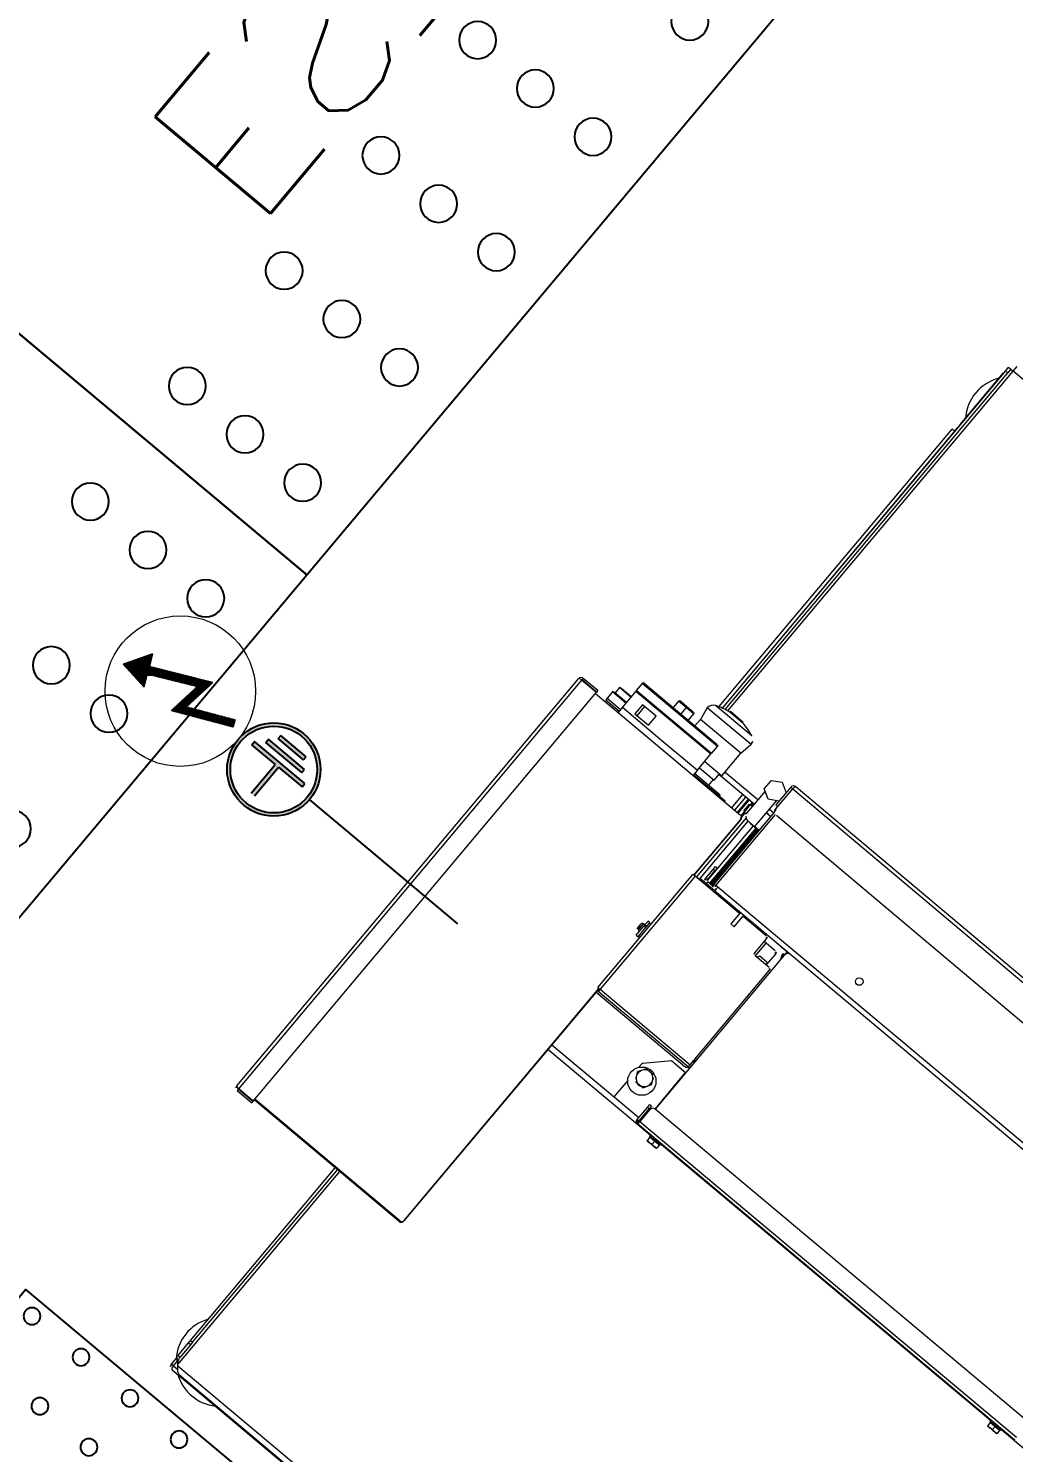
# Model space of a CAD drawing. Header units: metres. Extents: x 822482 to 822767, y 9662202 to 9662512.
# Drawn here: x 822704.316 to 822704.97, y 9662406.591 to 9662407.537 of the extents above; entities that cross this region are included whole.
import ezdxf

# ---------------------------------------------------------------- set-up
doc = ezdxf.new("R2010")
doc.units = ezdxf.units.M
doc.layers.add('#ARQ_TEXTO', color=8, linetype='Continuous')
doc.layers.add('ARQ_NE_EQUIPAMENTOS', color=7, linetype='Continuous')
doc.styles.add('ROMANS', font='romans', dxfattribs={"height": 0.2})

# ---------------------------------------------------------------- blocks, each defined once
blk = doc.blocks.new('estantes 120')
at = {"color": 0}
blk.add_lwpolyline([(52510, -8105.619047619082), (52630, -8105.619047619082), (52630, -8166), (52510, -8166)], close=True, dxfattribs=at)
for centre in [(52514.51289822231, -8109.750391285896), (52524.51289822231, -8109.750391285896), (52534.51289822231, -8109.750391285896), (52544.51289822231, -8109.750391285896), (52554.51289822231, -8109.750391285896), (52604.49112535454, -8109.750199313246), (52614.49112535454, -8109.750199313246), (52624.49112535454, -8109.750199313246), (52514.51289822231, -8114.750391285896), (52524.51289822231, -8114.750391285896), (52534.51289822231, -8114.750391285896), (52544.51289822231, -8114.750391285896), (52614.49112535454, -8114.750199313246), (52624.49112535454, -8114.750199313246), (52514.51289822231, -8119.750391285896), (52524.51289822231, -8119.750391285896), (52534.51289822231, -8119.750391285896), (52544.51289822231, -8119.750391285896), (52624.49112535454, -8119.750199313246)]:
    blk.add_circle(centre, 1.234460725390818, dxfattribs=at)
at = {"layer": '#ARQ_TEXTO', "insert": (52571.85128712108, -8136.219612750847), "char_height": 10.00007616569247, "width": 136.9907633235781, "attachment_point": 5, "style": 'ROMANS'}
blk.add_mtext('ESTANTE INOX\\P120 X 60', dxfattribs=at)
blk = doc.blocks.new('20006_ARQ_1400_3PV$0$IPL-001')
at = {"color": 0}
blk.add_lwpolyline([(0, 0), (1, 0), (1, -0.3699999999989814), (0, -0.3699999999989814)], close=True, dxfattribs=at)
for centre in [(0.9890218938453472, -0.2280288378024125), (0.9465402104542591, -0.2705105211935006), (0.9890218938453472, -0.2705105211935006), (0.9465402104542591, -0.3129922045845888), (0.9890218938453472, -0.3129922045845888), (0.9890218938453472, -0.3554738879756769)]:
    blk.add_circle(centre, 0.005620420848572394, dxfattribs=at)
blk = doc.blocks.new('20006_ARQ_1400_3PV$0$QSR-005')
h = blk.add_hatch(color=0)
h.dxf.hatch_style = 1
h.paths.add_polyline_path([(1.140533591138935, -0.05687927621885613, 1), (1.078469126339816, -0.05687927621885613, 1)])
h.paths.add_polyline_path([(1.138329356111601, -0.05687927621885613, 1), (1.08067336136715, -0.05687927621885613, 1)], flags=16)
h = blk.add_hatch(color=0)
h.dxf.hatch_style = 1
h.paths.add_polyline_path([(1.110896309291759, -0.03511166883052119), (1.108106408186996, -0.03511166883052119), (1.108106408186996, -0.06016647358627325), (1.087767871729476, -0.06016647358627325), (1.087767871729476, -0.06295637469102877), (1.131234845749282, -0.06295637469102877), (1.131234845749282, -0.06016647358627325), (1.110896309291759, -0.06016647358627325)])
h.paths.add_polyline_path([(1.125057262309628, -0.07008312646785864), (1.125057262309628, -0.06729322536310112), (1.093945455169127, -0.06729322536310112), (1.093945455169127, -0.07008312646785864)])
h.paths.add_polyline_path([(1.098476937303743, -0.07441997713993098), (1.098476937303743, -0.07720987824468661), (1.120525780175003, -0.07720987824468661), (1.120525780175003, -0.07441997713993098)])
at = {"lineweight": 18}
h = blk.add_hatch(dxfattribs=at)
h.set_pattern_fill('ANSI31', color=0, scale=0.00101400647055869, style=0)
h.set_pattern_definition([(44.99999999999999, (-12.38642442243473, 3.683542453157702), (-8.962635643738586e-05, 8.962635643738587e-05), [])])
edge = h.paths.add_edge_path()
edge.add_line((1.220631470843068, -0.06407080766635198), (1.231137459932013, -0.04623266131880377))
edge.add_line((1.210608058140421, -0.04356452827622492), (1.231137459932014, -0.0462326613188021))
edge.add_line((1.210608058140421, -0.04356452827622492), (1.214488377963982, -0.05150303433055126))
edge.add_line((1.183995229472159, -0.06640800105425271), (1.214488377963981, -0.05150303433055148))
edge.add_line((1.186982544746999, -0.04308062388372647), (1.183995229472159, -0.06640800105425293))
edge.add_line((1.148047984844224, -0.06133292830469117), (1.186982544746999, -0.04308062388372724))
edge.add_line((1.148047984844224, -0.06133292830469117), (1.150219293778111, -0.06595179421980302))
edge.add_line((1.150219293778111, -0.06595179421980324), (1.180665939198866, -0.05168962176707348))
edge.add_line((1.180665939198866, -0.05168962176707248), (1.177649410046669, -0.0752451245530602))
edge.add_line((1.17764941004667, -0.07524512455306076), (1.216751151019507, -0.05613230161202387))
edge.add_line((1.220631470843068, -0.06407080766635198), (1.216751151019507, -0.05613230161202465))
at = {"color": 0, "linetype": 'Continuous', "lineweight": 15}
for p, q in [((0.9049442496425703, 0.2921213741203574), (0.2151848994783075, 0.2921213741203574)), ((0.8990155376952201, 0.2915603647757876), (0.4313915714169815, 0.2915603647757876)), ((0.9036898010412205, 0.2875927121584831), (0.4313915714169815, 0.2875927121584831)), ((0.905944089519814, 0.2895316005041264), (0.9021395009168244, 0.2895316005041264)), ((0.9036898010412205, 0.2875927121584831), (0.904214037543381, 0.2870684756563231)), ((0.904214037543381, 0.2870684756563231), (0.904214037543381, 0.1196609151798205)), ((0.905944089519814, 0.2895316005041264), (0.905944089519814, 0.2857077016889147)), ((0.905944089519814, 0.2895316005041264), (0.9075339636593805, 0.2895316005041264)), ((0.9075339636593805, 0.2895316005041264), (0.9075339636593805, 0.2840324215798626)), ((0.9081816901606857, 0.282394152710902), (0.9061979830508738, 0.282394152710902)), ((0.9061979830508738, 0.2714347728833404), (0.9061979830508738, 0.282394152710902)), ((0.9081816901606857, 0.2714347728833404), (0.9081816901606857, 0.282394152710902)), ((0.9061979830508738, 0.2714347728833404), (0.9081816901606857, 0.2714347728833404)), ((0.9061979830508738, 0.2693306153448265), (0.9061979830508738, 0.2714347728833404)), ((0.9081816901606857, 0.2693306153448265), (0.9061979830508738, 0.2693306153448265)), ((0.9061979830508738, 0.2693306153448265), (0.9061979830508738, 0.1196609151798205)), ((0.9081816901606857, 0.2714347728833404), (0.9081816901606857, 0.2693306153448265)), ((0.9081816901606857, 0.2693306153448265), (0.9081816901606857, 0.1196609151798205)), ((0.8505390378958716, -0.08429563228289672), (0.8505390378958716, 0.117439108385365)), ((0.8506155635517122, 0.117439108385365), (0.8505390378958716, 0.117439108385365)), ((0.8505900549997655, 0.1171211454773358), (0.8505900549997655, -0.08429563228289672)), ((0.8525899731519356, 0.1191209444306651), (0.9783490414314072, 0.1191209444306651)), ((0.8527609042897476, 0.1196609151798205), (0.9783490414314072, 0.1196609151798205)), ((0.8527609042897476, 0.1191209444306651), (0.8527609042897476, 0.1196609151798205)), ((0.9783490414314072, 0.1221907317790925), (0.9783490414314072, 0.1209207873284297)), ((0.990925949529618, 0.1221907317790925), (0.9783490414314072, 0.1221907317790925)), ((0.990925949529618, 0.1209207873284297), (0.9783490414314072, 0.1209207873284297)), ((0.9783490414314072, 0.1207440750468352), (0.9783490414314072, -0.2339313011788333)), ((0.9783490414314072, 0.1207440750468352), (0.990925949529618, 0.1207440750468352)), ((0.990925949529618, 0.1221907317790925), (0.990925949529618, 0.1209207873284297)), ((0.990925949529618, 0.1207440750468352), (0.990925949529618, -0.2339313011788333)), ((0.993147577525812, 0.119968924984637), (0.993147577525812, -0.2331561511166349)), ((0.4580091493793249, -0.03025969854522348), (0.4580091493793249, -0.02761723904132651)), ((0.4599749766630054, -0.02726000011522944), (0.458074947139487, -0.02726000011522944)), ((0.4599749766630054, -0.02726000011522944), (0.4639729057858918, -0.02726000011522944)), ((0.4619408039466858, -0.02761723904132651), (0.4639729057858918, -0.02726000011522944)), ((0.4619408039466858, -0.03025969854522348), (0.4619408039466858, -0.02761723904132651)), ((0.4660712821806231, -0.02726000011522944), (0.4639729057858918, -0.02726000011522944)), ((0.4660050076250976, -0.02761723904132651), (0.4660712821806231, -0.02726000011522944)), ((0.4660050076250976, -0.03025969854522348), (0.4660050076250976, -0.02761723904132651)), ((0.4660727125667136, -0.02726000011522944), (0.4660712821806231, -0.02726000011522944)), ((0.466137079940785, -0.03025969854522348), (0.466137079940785, -0.02761723904132651)), ((0.7529831305600384, -0.03025969854522348), (0.7529831305600384, -0.02761723904132651)), ((0.7549491962414009, -0.02726000011522944), (0.7530491667178826, -0.02726000011522944)), ((0.7549491962414009, -0.02726000011522944), (0.7589471253642871, -0.02726000011522944)), ((0.7569150235250813, -0.02761723904132651), (0.7589471253642871, -0.02726000011522944)), ((0.7569150235250813, -0.03025969854522348), (0.7569150235250813, -0.02761723904132651)), ((0.7610452633613368, -0.02726000011522944), (0.7589471253642871, -0.02726000011522944)), ((0.7609792272034929, -0.02761723904132651), (0.7610452633613368, -0.02726000011522944)), ((0.7609792272034929, -0.03025969854522348), (0.7609792272034929, -0.02761723904132651)), ((0.7610469321451089, -0.02726000011522944), (0.7610452633613368, -0.02726000011522944)), ((0.7611112995191803, -0.03025969854522348), (0.7611112995191803, -0.02761723904132651)), ((0.4571685591534874, -0.0314413166547991), (0.4313915714169815, -0.0314413166547991)), ((0.4460744846357393, -0.03175957755993064), (0.7730457258650844, -0.03175957755993064)), ((0.4462814138234951, -0.03384639166709724), (0.7728387966773288, -0.03384639166709724)), ((0.4571685591534874, -0.03075967808326596), (0.4571685591534874, -0.03175957755993064)), ((0.4571685591534874, -0.03075967808326596), (0.4669776701666227, -0.03075967808326596)), ((0.4599749766630054, -0.03025969854522348), (0.4580091493793249, -0.03025969854522348)), ((0.4580735167533966, -0.03025969854522348), (0.4580735167533966, -0.03075967808326596)), ((0.4619408039466858, -0.03025969854522348), (0.4599749766630054, -0.03025969854522348)), ((0.4639729057858918, -0.03025969854522348), (0.4619408039466858, -0.03025969854522348)), ((0.4660050076250976, -0.03025969854522348), (0.4639729057858918, -0.03025969854522348)), ((0.4660712821806231, -0.03025969854522348), (0.4660050076250976, -0.03025969854522348)), ((0.466137079940785, -0.03025969854522348), (0.4660712821806231, -0.03025969854522348)), ((0.4660727125667136, -0.03075967808326596), (0.4660727125667136, -0.03025969854522348)), ((0.4669776701666227, -0.03175957755993064), (0.4669776701666227, -0.03075967808326596)), ((0.7521425403342011, -0.0314413166547991), (0.4669776701666227, -0.0314413166547991)), ((0.7521425403342011, -0.03075967808326596), (0.7521425403342011, -0.03175957755993064)), ((0.7521425403342011, -0.03075967808326596), (0.761951889745018, -0.03075967808326596)), ((0.7549491962414009, -0.03025969854522348), (0.7529831305600384, -0.03025969854522348)), ((0.7530474979341101, -0.03025969854522348), (0.7530474979341101, -0.03075967808326596)), ((0.7569150235250813, -0.03025969854522348), (0.7549491962414009, -0.03025969854522348)), ((0.7589471253642871, -0.03025969854522348), (0.7569150235250813, -0.03025969854522348)), ((0.7609792272034929, -0.03025969854522348), (0.7589471253642871, -0.03025969854522348)), ((0.7610452633613368, -0.03025969854522348), (0.7609792272034929, -0.03025969854522348)), ((0.7611112995191803, -0.03025969854522348), (0.7610452633613368, -0.03025969854522348)), ((0.7610469321451089, -0.03075967808326596), (0.7610469321451089, -0.03025969854522348)), ((0.761951889745018, -0.03175957755993064), (0.761951889745018, -0.03075967808326596)), ((0.8505390378958716, -0.0314413166547991), (0.761951889745018, -0.0314413166547991)), ((0.7728387966773288, -0.03384639166709724), (0.7728387966773288, -0.04436050422457694)), ((0.7735458842013886, -0.0354089692721038), (0.7728387966773288, -0.0354089692721038)), ((0.7730457258650844, -0.03334647172847527), (0.7730457258650844, -0.03175957755993064)), ((0.775132659171092, -0.03384639166709724), (0.7735458842013886, -0.03384639166709724)), ((0.7735458842013886, -0.03384639166709724), (0.7735458842013886, -0.04436050422457694)), ((0.775132659171092, -0.03384639166709724), (0.775132659171092, -0.04436050422457694)), ((0.8505390378958716, -0.0354089692721038), (0.775132659171092, -0.0354089692721038)), ((0.796643758790429, -0.04963010618131891), (0.796643758790429, -0.0354089692721038)), ((0.4486663442316855, -0.04674525583450628), (0.7704538662691384, -0.04674525583450628)), ((0.7705461261719738, -0.1801535819302016), (0.7705461261719738, -0.04674352745131349)), ((0.770549940534882, -0.04674334865305263), (0.770549940534882, -0.07839016410951682)), ((0.7735458842013886, -0.04436050422457694), (0.775132659171092, -0.04436050422457694)), ((0.7735458842013886, -0.04674525583450628), (0.7735458842013886, -0.04436050422457694)), ((0.775132659171092, -0.04674525583450628), (0.7735458842013886, -0.04674525583450628)), ((0.775132659171092, -0.04436050422457694), (0.775132659171092, -0.04674525583450628)), ((0.7858331391162768, -0.0523858641834658), (0.7842275307297152, -0.05516689233987782)), ((0.7954670278333288, -0.05794792049628983), (0.7938614194467671, -0.05516689233987782)), ((0.7826219223431535, -0.05794792049628983), (0.7842275307297152, -0.06072900825212235)), ((0.7826450469182832, -0.07839016410951682), (0.7962232252798284, -0.06481180694971056)), ((0.7922558110602053, -0.06351003640853436), (0.7938614194467671, -0.06072900825212235)), ((0.796643758790429, -0.06379682881967552), (0.796643758790429, -0.06096228038371154)), ((0.7826450469182832, -0.07839016410951682), (0.770549940534882, -0.07839016410951682)), ((0.7714959025360514, -0.08239581135734975), (0.7714959025360514, -0.08429563228289672)), ((0.7714959025360514, -0.08239581135734975), (0.8495890231341124, -0.08239581135734975)), ((0.7714959025360514, -0.08429563228289672), (0.7714959025360514, -0.165960486548302)), ((0.8495890231341124, -0.08429563228289672), (0.7714959025360514, -0.08429563228289672)), ((0.7750456440172545, -0.0809459362563889), (0.8505390378958716, -0.0809459362563889)), ((0.8495890231341124, -0.08429563228289672), (0.8495890231341124, -0.08239581135734975)), ((0.8495890231341124, -0.1823870404113526), (0.8495890231341124, -0.08429563228289672)), ((0.8514890526576308, -0.08429563228289672), (0.8495890231341124, -0.08429563228289672)), ((0.8514890526576308, -0.08429563228289672), (0.8514890526576308, -0.1281707290277279)), ((0.8527334885563468, -0.12777922043488), (0.8514890526576308, -0.12777922043488)), ((0.8514890526576308, -0.1281707290277279), (0.8514890526576308, -0.1385119734662315)), ((0.8543081052442815, -0.1271569726858122), (0.8527334885563468, -0.1271569726858122)), ((0.8527334885563468, -0.1271569726858122), (0.8527334885563468, -0.1352470874150049)), ((0.8543081052442815, -0.1271569726858122), (0.8543081052442815, -0.1352470874150049)), ((0.8555079607765111, -0.1305415939726955), (0.8543081052442815, -0.1305415939726955)), ((0.8555079607765111, -0.1305415939726955), (0.8555079607765111, -0.1325770929788666)), ((0.8560078807151329, -0.1331006440876914), (0.8560078807151329, -0.1321387094418449)), ((0.8567078163087402, -0.131741479304635), (0.8567078163087402, -0.1324455272582528)), ((0.8567078163087402, -0.1332752107901503), (0.8567078163087402, -0.1324455272582528)), ((0.8514890526576308, -0.1385119734662315), (0.8514890526576308, -0.1823870404113526)), ((0.8514890526576308, -0.1389034522593691), (0.8527334885563468, -0.1389034522593691)), ((0.8543081052442815, -0.1352470874150049), (0.8527334885563468, -0.1352470874150049)), ((0.8527334885563468, -0.1352470874150049), (0.8527334885563468, -0.1358620044353593)), ((0.8527334885563468, -0.136143999093155), (0.8527334885563468, -0.1358620044353593)), ((0.8527334885563468, -0.136143999093155), (0.8527334885563468, -0.1395257000084373)), ((0.8543081052442815, -0.136143999093155), (0.8527334885563468, -0.136143999093155)), ((0.8527334885563468, -0.1395257000084373), (0.8543081052442815, -0.1395257000084373)), ((0.8543081052442815, -0.1352470874150049), (0.8543081052442815, -0.136143999093155)), ((0.8543081052442815, -0.1361411085212638), (0.8555079607765111, -0.1361411085212638)), ((0.8543081052442815, -0.136143999093155), (0.8543081052442815, -0.1395257000084373)), ((0.8555079607765111, -0.1325770929788666), (0.8555079607765111, -0.1361411085212638)), ((0.8567078163087402, -0.1334074619040992), (0.8567078163087402, -0.1349411933896141)), ((0.772923904649712, -0.167388369463122), (0.7850666905694624, -0.167388369463122)), ((0.7752957231854066, -0.167388369463122), (0.7752957231854066, -0.1768375297765303)), ((0.7752957231854066, -0.1680756997793069), (0.7760893490679402, -0.1691797492431841)), ((0.7760893490679402, -0.1691797492431841), (0.7824767381549701, -0.1691797492431841)), ((0.7824767381549701, -0.1691797492431841), (0.7832706024351853, -0.1680756997793069)), ((0.7832706024351853, -0.1680756997793069), (0.7832706024351853, -0.167388369463122)), ((0.7848697740843401, -0.167388369463122), (0.7848697740843401, -0.1785873687605486)), ((0.786494692683123, -0.1688162225782315), (0.786494692683123, -0.180959157496533)), ((0.7770455621694249, -0.1785873687605486), (0.786494692683123, -0.1785873687605486)), ((0.8080155666074117, -0.1733341864441369), (0.8080155666074117, -0.1833333004096245)), ((0.8080155666074117, -0.1733341864441369), (0.811015086239144, -0.1733341864441369)), ((0.811015086239144, -0.1833333004096245), (0.811015086239144, -0.1733341864441369)), ((0.8333391219532361, -0.1833333004096245), (0.3777272996651507, -0.1833333004096245)), ((0.3777978653789477, -0.186507029147293), (0.833268556239439, -0.186507029147293)), ((0.7705461261719738, -0.1833333004096245), (0.7705461261719738, -0.1801535819302016)), ((0.7759098356135851, -0.1832369579464885), (0.7705461261719738, -0.1832369579464885)), ((0.7879224563991022, -0.1823870404113526), (0.8080155666074117, -0.1823870404113526)), ((0.811015086239144, -0.1823870404113526), (0.8495890231341124, -0.1823870404113526)), ((0.833268556239439, -0.186507029147293), (0.8350055217486431, -0.186507029147293)), ((0.8336526149047326, -0.1849434681518494), (0.8333255332853763, -0.185002948373445)), ((0.8333391219532361, -0.1833333004096245), (0.8333391219532361, -0.1849201647784586)), ((0.8336404566229633, -0.1849238301428153), (0.8334468777053855, -0.1849238301428153)), ((0.8334914580718716, -0.183336965773981), (0.8440396018984212, -0.183336965773981)), ((0.8336404566229633, -0.183336965773981), (0.8336404566229633, -0.1833476340702391)), ((0.8350055217486431, -0.186507029147293), (0.8350055217486431, -0.2481646559692381)), ((0.8350055217486431, -0.186507029147293), (0.8365129102903249, -0.186507029147293)), ((0.8360318237685612, -0.1848268320860549), (0.840714431033423, -0.1848268320860549)), ((0.8365129102903249, -0.186507029147293), (0.8365129102903249, -0.2491326399562588)), ((0.8368066162342368, -0.1848268320860549), (0.8368066162342368, -0.2016131578505709)), ((0.8375811703022303, -0.2016131578505709), (0.8375811703022303, -0.1848268320860549)), ((0.8379442499715303, -0.1848268320860549), (0.8379442499715303, -0.2016131578505709)), ((0.8387159432673431, -0.2016131578505709), (0.8387159432673431, -0.1848268320860549)), ((0.8390721094038721, -0.1848268320860549), (0.8390721094038721, -0.2328728750712998)), ((0.840714431033423, -0.1848268320860549), (0.840714431033423, -0.183336965773981)), ((0.841571470699301, -0.1833829169271379), (0.841571470699301, -0.183336965773981)), ((0.841571470699301, -0.2328728750712998), (0.841571470699301, -0.185311852169568)), ((0.8433041450502335, -0.1858267315627196), (0.8417142709106672, -0.1858267315627196)), ((0.8417142709106672, -0.1858267315627196), (0.8417142709106672, -0.1935555546052259)), ((0.8433041450502335, -0.1858267315627196), (0.8433041450502335, -0.1935555546052259)), ((0.8461143769226592, -0.1829968914809699), (0.8461143769226592, -0.2330789400674593)), ((0.8486142150134516, -0.2338838302404556), (0.8486142150134516, -0.1823870404113526)), ((0.8495890231341124, -0.1823870404113526), (0.8514890526576308, -0.1823870404113526)), ((0.8505390378958716, -0.2306263643170734), (0.8505390378958716, -0.1823870404113526)), ((0.8505900549997655, -0.1823870404113526), (0.8505900549997655, -0.2308483423584897)), ((0.8417142709106672, -0.1935555546052259), (0.8433041450502335, -0.1935555546052259)), ((0.8417142709106672, -0.1959358660583326), (0.8417142709106672, -0.1935555546052259)), ((0.8433041450502335, -0.1959358660583326), (0.8417142709106672, -0.1959358660583326)), ((0.8433041450502335, -0.1935555546052259), (0.8433041450502335, -0.1959358660583326)), ((0.8389545793467713, -0.2016131578505709), (0.8365129102903249, -0.2016131578505709)), ((0.8389545793467713, -0.2025030665968197), (0.8365129102903249, -0.2025030665968197)), ((0.8368066162342368, -0.2025030665968197), (0.8368066162342368, -0.2330789400674593)), ((0.8375811703022303, -0.2330789400674593), (0.8375811703022303, -0.2025030665968197)), ((0.8379442499715303, -0.2025030665968197), (0.8379442499715303, -0.2330789400674593)), ((0.8387159432673431, -0.2328992776145533), (0.8387159432673431, -0.2025030665968197)), ((0.8389545793467713, -0.2016131578505709), (0.8389545793467713, -0.2025030665968197)), ((0.8365129102903249, -0.2330789400674593), (0.8404726957841319, -0.2330789400674593)), ((0.8438500757414328, -0.2328728750712998), (0.8387230951977954, -0.2328728750712998)), ((0.8465694780971135, -0.2330789400674593), (0.8404726957841319, -0.2330789400674593)), ((0.8404726957841319, -0.2555350480972387), (0.8404726957841319, -0.2330789400674593)), ((0.8438500757414328, -0.2328728750712998), (0.8439060991966431, -0.2330789400674593)), ((0.8494331110502503, -0.2347001337024652), (0.8486905022716104, -0.2339575547235355)), ((0.8520190107041533, -0.2359036843987616), (0.8501680911030746, -0.2359036843987616)), ((0.8505390378958716, -0.2306263643170734), (0.8505438058495064, -0.230770714113371)), ((0.8505390378958716, -0.2306263643170734), (0.8505900549997655, -0.2306263643170734)), ((0.8511140531042442, -0.2359036843987616), (0.8511140531042442, -0.232197673237174)), ((0.8518638138133364, -0.2327117182384397), (0.8518638138133364, -0.2359036843987616)), ((0.8527744929576074, -0.236659285851057), (0.8520190107041533, -0.2359036843987616)), ((0.8520190107041533, -0.2412857802615775), (0.8520190107041533, -0.2359036843987616)), ((0.9783490414314072, -0.2328481711115289), (0.8525899731519356, -0.2328481711115289)), ((0.8545519860727081, -0.2328481711115289), (0.8545519860727081, -0.2442593145459997)), ((0.8552886349093044, -0.2328481711115289), (0.8552886349093044, -0.2442593145459997)), ((0.8575383938319444, -0.2328481711115289), (0.8575383938319444, -0.2442593145459997)), ((0.8601281078487554, -0.2328481711115289), (0.8601281078487554, -0.2442593145459997)), ((0.8663216796205256, -0.2328481711115289), (0.8663216796205256, -0.2333481208498613)), ((0.8663216796205256, -0.2333481208498613), (0.8936859191220988, -0.2333481208498613)), ((0.8713213558021097, -0.2333481208498613), (0.8713213558021097, -0.2343480501262361)), ((0.8713213558021097, -0.2343480501262361), (0.8937164340253619, -0.2343480501262361)), ((0.8815204854225823, -0.2343480501262361), (0.8815204854225823, -0.2394475851367621)), ((0.8937164340253619, -0.2373477783559401), (0.8937164340253619, -0.2328481711115289)), ((0.9587107939998697, -0.2373477783559401), (0.9587107939998697, -0.2328481711115289)), ((0.970367010251176, -0.2340980603572149), (0.9587107939998697, -0.2340980603572149)), ((0.9704597469493755, -0.2354979315444294), (0.9587107939998697, -0.2354979315444294)), ((0.9697848431123516, -0.2340980603572149), (0.9697848431123516, -0.2328481711115289)), ((0.9703805989190354, -0.2354979315444294), (0.970367010251176, -0.2340980603572149)), ((0.9704597469493755, -0.2410240196070201), (0.9704597469493755, -0.2354979315444294)), ((0.990925949529618, -0.2339313011788333), (0.9783490414314072, -0.2339313011788333)), ((0.9783490414314072, -0.2341080730598482), (0.990925949529618, -0.2341080730598482)), ((0.9783490414314072, -0.2353779579110906), (0.9783490414314072, -0.2341080730598482)), ((0.9783490414314072, -0.2353779579110906), (0.990925949529618, -0.2353779579110906)), ((0.990925949529618, -0.2353779579110906), (0.990925949529618, -0.2341080730598482)), ((0.8403127309396804, -0.2450778827859861), (0.8365129102903249, -0.2450778827859861)), ((0.8403127309396804, -0.2452839775818558), (0.8387230951977954, -0.2452839775818558)), ((0.8403127309396804, -0.2450778827859861), (0.8403127309396804, -0.2556270398026825)), ((0.8503118449051675, -0.2556356817186458), (0.8503118449051675, -0.2368212472760935)), ((0.8503118449051675, -0.242253138454684), (0.8520190107041533, -0.242253138454684)), ((0.8503118449051675, -0.2442593145459997), (0.8809204384576267, -0.2442593145459997)), ((0.8511140531042442, -0.2442593145459997), (0.8511140531042442, -0.242253138454684)), ((0.8518638138133364, -0.242253138454684), (0.8518638138133364, -0.2442593145459997)), ((0.8520190107041533, -0.242253138454684), (0.8520190107041533, -0.2412857802615775)), ((0.8520190107041533, -0.242253138454684), (0.8527744929576074, -0.2414975668020993)), ((0.8527744929576074, -0.2407604113704291), (0.8527744929576074, -0.236659285851057)), ((0.8527744929576074, -0.2414975668020993), (0.8527744929576074, -0.2407604113704291)), ((0.8788206316768049, -0.2449471216575483), (0.8788206316768049, -0.2645229386961783)), ((0.8937164340253619, -0.2449471216575483), (0.8788206316768049, -0.2449471216575483)), ((0.8809204384576267, -0.2394475851367621), (0.8809204384576267, -0.2449471216575483)), ((0.8937164340253619, -0.2394475851367621), (0.8809204384576267, -0.2394475851367621)), ((0.8937164340253619, -0.2373477783559401), (0.8937164340253619, -0.2513465498275065)), ((0.9262136140126159, -0.2373477783559401), (0.8937164340253619, -0.2373477783559401)), ((0.9587107939998697, -0.2373477783559401), (0.9262136140126159, -0.2373477783559401)), ((0.9494907636583295, -0.2393894459021262), (0.9376893632188402, -0.2393894459021262)), ((0.9376893632188402, -0.2393894459021262), (0.9376893632188402, -0.247280766764453)), ((0.9475518753126867, -0.2393894459021262), (0.9475518753126867, -0.247280766764453)), ((0.9494907636583295, -0.247280766764453), (0.9494907636583295, -0.2393894459021262)), ((0.9587107939998697, -0.2513465498275065), (0.9587107939998697, -0.2373477783559401)), ((0.9587107939998697, -0.2410240196070201), (0.9704597469493755, -0.2410240196070201)), ((0.9587107939998697, -0.2411194382791391), (0.9703894196332602, -0.2411194382791391)), ((0.9587107939998697, -0.2415141652406905), (0.9690598757621606, -0.2415141652406905)), ((0.968559717425857, -0.2460970030757419), (0.968559717425857, -0.2415141652406905)), ((0.9690598757621606, -0.2415141652406905), (0.9703894196332602, -0.2411194382791391)), ((0.9703894196332602, -0.2411194382791391), (0.9704597469493755, -0.2410240196070201)), ((0.8342176174104715, -0.2480579432069461), (0.370792787898513, -0.2472357394023132)), ((0.8403127309396804, -0.2482189510412556), (0.8365129102903249, -0.2482189510412556)), ((0.8372121306908874, -0.2510629757850693), (0.8371811389922602, -0.2684714300998126)), ((0.8373580300721158, -0.2684717578966249), (0.8373852074078353, -0.2530631323349213)), ((0.8373852074078353, -0.2530631323349213), (0.8389750815474016, -0.2530659335076815)), ((0.8389479042116824, -0.2684745590693853), (0.8389750815474016, -0.2530659335076815)), ((0.8389693600030398, -0.2563994780912511), (0.8453252805960788, -0.25274487142979)), ((0.8453252805960788, -0.25274487142979), (0.8516680893166223, -0.2564220066721763)), ((0.8788206316768049, -0.2482189510412556), (0.8503118449051675, -0.2482189510412556)), ((0.8935664818835435, -0.2518464995658387), (0.8935664818835435, -0.2578459858249575)), ((0.8935664818835435, -0.2518464995658387), (0.9588607461416884, -0.2518464995658387)), ((0.9587107939998697, -0.2513465498275065), (0.8937164340253619, -0.2513465498275065)), ((0.89706615985158, -0.2513465498275065), (0.89706615985158, -0.2518464995658387)), ((0.9376893632188402, -0.247280766764453), (0.9494907636583295, -0.247280766764453)), ((0.9553610681736521, -0.2518464995658387), (0.9553610681736521, -0.2513465498275065)), ((0.9587107939998697, -0.2460970030757419), (0.968559717425857, -0.2460970030757419)), ((0.9587107939998697, -0.2462267510140319), (0.9681058082398121, -0.2462267510140319)), ((0.9587107939998697, -0.2464627051195405), (0.9670432697722685, -0.2464627051195405)), ((0.9588607461416884, -0.2578459858249575), (0.9588607461416884, -0.2518464995658387)), ((0.9659390117104191, -0.2465841985381003), (0.9670432697722685, -0.2464627051195405)), ((0.9670432697722685, -0.2464627051195405), (0.9681058082398121, -0.2462267510140319)), ((0.9681058082398121, -0.2462267510140319), (0.968559717425857, -0.2460970030757419)), ((0.8371894829111214, -0.2637829522920376), (0.837366373990977, -0.2637832502891397)), ((0.8373792474657916, -0.2564684942201167), (0.8372025947836176, -0.2564681962230146)), ((0.8452992952487685, -0.2674082658383548), (0.8389562481305436, -0.2637311603956782)), ((0.8516552158418084, -0.2637536889766032), (0.8452992952487685, -0.2674082658383548)), ((0.8516680893166223, -0.2564220066721763), (0.8516552158418084, -0.2637536889766032)), ((0.8788206316768049, -0.2645229386961783), (0.8774391171110848, -0.2732488302428788)), ((0.8788206316768049, -0.2645229386961783), (0.913817649754851, -0.2645229386961783)), ((0.8935664818835435, -0.2578459858249575), (0.9588607461416884, -0.2578459858249575)), ((0.9578606678667626, -0.2588458853016218), (0.8945663217607877, -0.2588458853016218)), ((0.913817649754851, -0.2645229386961783), (0.913817649754851, -0.2588458853016218)), ((0.9151991643205711, -0.2732488302428788), (0.913817649754851, -0.2645229386961783)), ((0.9197141780151653, -0.2643454218224079), (0.9197141780151653, -0.2588458853016218)), ((0.9197141780151653, -0.2643454218224079), (0.9262136140126159, -0.2643454218224079)), ((0.9262136140126159, -0.2643454218224079), (0.9262136140126159, -0.2588458853016218)), ((0.9262136140126159, -0.2643454218224079), (0.932713050010067, -0.2643454218224079)), ((0.9262136140126159, -0.2643454218224079), (0.9262136140126159, -0.2653453212990726)), ((0.932713050010067, -0.2643454218224079), (0.932713050010067, -0.2588458853016218)), ((0.8363534222412367, -0.2710597435302429), (0.4666334239141811, -0.2704037923089178)), ((0.8371811389922602, -0.2684714300998126), (0.4669810077341673, -0.2678146444866012)), ((0.8389479042116824, -0.2684745590693853), (0.8373580300721158, -0.2684717578966249)), ((0.8773206334632567, -0.2732488302428788), (0.9153174095707174, -0.2732488302428788)), ((0.9262136140126159, -0.2653453212990726), (0.9207593134519411, -0.2653453212990726)), ((0.9316676761756092, -0.2653453212990726), (0.9262136140126159, -0.2653453212990726)), ((0.8806548634401611, -0.277954293885478), (0.911983179593813, -0.277954293885478)), ((0.8906945050115455, -0.2807518012816408), (0.8906945050115455, -0.281243943495896)), ((0.8906945050115455, -0.2807518012816408), (0.9019435380224287, -0.2807518012816408)), ((0.8906945050115455, -0.281243943495896), (0.9019435380224287, -0.281243943495896)), ((0.9019435380224287, -0.281243943495896), (0.9019435380224287, -0.2807518012816408)), ((0.9034220804446197, -0.2805134631993149), (0.9034220804446197, -0.5752702841136379)), ((0.9054019731915232, -0.2801042535785971), (0.9054019731915232, -0.5722705470371448)), ((0.9073818659384266, -0.2795888675903719), (0.9073818659384266, -0.5722705470371448)), ((0.9075339636593805, -0.5228072000342074), (0.9075339636593805, -0.2795447342195385)), ((0.909783722582021, -0.2788146711189006), (0.909783722582021, -0.5196947693004579)), ((0.9075339636593805, -0.5196947693004579), (0.909783722582021, -0.5196947693004579)), ((0.9075339636593805, -0.5228072000342074), (0.9073818659384266, -0.5228072000342074)), ((0.9073818659384266, -0.5253969736504385), (0.9075339636593805, -0.5253969736504385)), ((0.9075339636593805, -0.5253969736504385), (0.9075339636593805, -0.5702130453683723)), ((0.6095304247390346, -0.5752702841136379), (0.9034220804446197, -0.5752702841136379)), ((0.9054019731915232, -0.5752702841136379), (0.9034220804446197, -0.5752702841136379)), ((0.9034220804446197, -0.5752702841136379), (0.9034220804446197, -0.5792299369056102)), ((0.9054019731915232, -0.5722705470371448), (0.9073818659384266, -0.5722705470371448)), ((0.9054019731915232, -0.5752702841136379), (0.9054019731915232, -0.5722705470371448)), ((0.9073818659384266, -0.5752702841136379), (0.9054019731915232, -0.5752702841136379)), ((0.9073818659384266, -0.5702130453683723), (0.9075339636593805, -0.5702130453683723)), ((0.9073818659384266, -0.5722705470371448), (0.9073818659384266, -0.5752702841136379))]:
    blk.add_line(p, q, dxfattribs=at)
at = {"color": 0}
for p, q in [((1.108106408186996, -0.03511166883052119), (1.108106408186996, -0.05994363803477409)), ((1.110896309291759, -0.03511166883052119), (1.110896309291759, -0.05994363803477409)), ((0.9500996585926444, -0.05687927621885636), (1.078469126339816, -0.05687927621885636)), ((1.108106408187, -0.06016647358627325), (1.087767871729476, -0.06016647358627325)), ((1.087767871729476, -0.06016647358627325), (1.087767871729476, -0.06295637469102877)), ((1.087767871729476, -0.06295637469102877), (1.131234845749282, -0.06295637469102877)), ((1.110896309291759, -0.06016647358627325), (1.131234845749282, -0.06016647358627325)), ((1.131234845749282, -0.05994363803477409), (1.131234845749282, -0.06317921024252793)), ((1.131234845749282, -0.05994363803477409), (1.131234845749282, -0.06016647358627325)), ((1.131234845749282, -0.06295637469102877), (1.131234845749282, -0.06317921024252793)), ((1.093945455169127, -0.06729322536310112), (1.093945455169127, -0.07008312646785864)), ((1.093945455169127, -0.06729322536310112), (1.125057262309628, -0.06729322536310112)), ((1.093945455169127, -0.07008312646785864), (1.125057262309628, -0.07008312646785864)), ((1.098476937303743, -0.07441997713993098), (1.098476937303743, -0.07720987824468661)), ((1.098476937303743, -0.07441997713993098), (1.120525780175003, -0.07441997713993098)), ((1.120525780175003, -0.07441997713993098), (1.120525780175003, -0.07720987824468661)), ((1.125057262309628, -0.06729322536310112), (1.125057262309628, -0.07008312646785864)), ((1.098476937303743, -0.07720987824468661), (1.120525780175003, -0.07720987824468661))]:
    blk.add_line(p, q, dxfattribs=at)
at = {"color": 0, "lineweight": 18}
for p, q in [((1.210608058140421, -0.04356452827622492), (1.214488377963982, -0.05150303433055126)), ((1.210608058140421, -0.04356452827622492), (1.231137459932013, -0.0462326613188031)), ((1.220631470843068, -0.06407080766635198), (1.231137459932013, -0.0462326613188031)), ((1.17764941004667, -0.07524512455306076), (1.216751151019507, -0.05613230161202387)), ((1.183995229472159, -0.06640800105425271), (1.214488377963982, -0.05150303433055126)), ((1.220631470843068, -0.06407080766635198), (1.216751151019507, -0.05613230161202376))]:
    blk.add_line(p, q, dxfattribs=at)
blk.add_circle((1.190533591138834, -0.05687919695504173), 0.05000000000000027, dxfattribs=at)
at = {"color": 0}
for radius in [0.03103223239955939, 0.02882799737222594]:
    blk.add_circle((1.109501358739375, -0.05687927621885613), radius, dxfattribs=at)
at = {"color": 0, "linetype": 'Continuous', "lineweight": 15}
for centre, radius in [((0.7891444128987367, -0.05529618164685868), 0.00939917609131079), ((0.721023082725997, -0.1988319488934382), 0.00249978087534862)]:
    blk.add_circle(centre, radius, dxfattribs=at)
for centre, radius, start, end in [((0.8837211225366851, 0.2675335198944786), 0.0294974143291136, 90, 123.5338783653489), ((0.8837211225366851, 0.2675335198944786), 0.02949741432911373, 56.46612163465147, 90), ((0.9049442621683897, 0.2895315915975536), 0.002589772986861032, 1.272221872585407e-11, 90), ((0.8837211225366851, 0.2675335198944786), 0.02949741432911387, 326.0214345490589, 36.16818515309952), ((0.8527608364392768, 0.1174391190777824), 0.002221805242010288, 90, 179.9999999999707), ((0.8525899976439603, 0.1171211469504418), 0.001999824700279066, 90, 179.9999999999675), ((0.990925871461053, 0.1199688973236381), 0.00222180524200972, 0, 90), ((0.990925871461053, 0.1199688973236381), 0.0009519165573332754, 51.85183233044745, 90), ((0.7704539444780748, -0.04436048948210947), 0.002384790955082745, 270.000000000001, 0), ((0.7890444216637401, -0.05794794919937951), 0.005562112438885943, 150.0000000000043, 210.0000000000046), ((0.7890444216637401, -0.05794794919937951), 0.005562112438885943, 90, 150.0000000000043), ((0.7891444128987367, -0.05529618164685868), 0.003434698922729266, 59.8264038729406, 120.9804213868158), ((0.7890444216637401, -0.05794794919937951), 0.005562112438885498, 30.00000000000016, 90), ((0.7890444216637401, -0.05794794919937951), 0.005562112438885981, 329.9999999999984, 30.00000000000016), ((0.7890444216637401, -0.05794794919937951), 0.005562112438885782, 210.0000000000046, 270.000000000001), ((0.7891444128988351, -0.06129565574765894), 0.003499693225488038, 252.7460692278719, 287.2539306867536), ((0.7890444216637401, -0.05794794919937951), 0.005562112438885981, 270.000000000001, 329.9999999999984), ((0.7952083813462564, -0.06379683293182392), 0.001435374178624941, 314.9999999999849, 0), ((0.7750456487617677, -0.08844527587863538), 0.00749934262604586, 90, 126.8698976460886), ((0.7770454734620506, -0.08984515316880626), 0.006499430275906517, 148.6324956591155, 180), ((0.8555079956300663, -0.1317414806396005), 0.001199894820167383, 0, 90), ((0.8555079956300663, -0.1349412001600467), 0.001199894820167383, 270.000000000001, 0), ((0.772923834754775, -0.1659604810861075), 0.001427874835999356, 180, 270.000000000001), ((0.785066770334868, -0.1688162307581056), 0.001427874835999356, 0, 90), ((0.7770454734620499, -0.1768375276309384), 0.006499430275906402, 180, 268.0795944349862), ((0.7770454734620499, -0.1768375276309384), 0.001749846612743863, 180, 270.000000000001), ((0.7673663219126708, -0.1801535861928354), 0.00317972127344385, 269.9999999999905, 359.9999999999853), ((0.7879225200068664, -0.1809591663381991), 0.001427874835999072, 180, 270.000000000001), ((0.8333392373677612, -0.1865070292656197), 0.003173721799342529, 0, 90), ((0.8333392373677612, -0.1865070292656197), 0.001586860899671123, 0, 90), ((0.8407143987918223, -0.1858267396587003), 0.0009999123501396754, 0, 90), ((0.8407143987918223, -0.1858267396587003), 0.00258977298686141, 0, 74.02668376449091), ((0.8440396009213932, -0.1768375276309384), 0.006499430275906716, 270.000000000001, 301.3675043411336), ((0.8465694369538422, -0.2360786839361348), 0.00299973705041869, 44.99999999999979, 90), ((0.8473120125486092, -0.2368212595309012), 0.002999737050418174, 359.9999999999955, 44.99999999999979), ((0.8525899976439607, -0.2308483508980861), 0.001999824700279351, 180, 270.000000000001), ((0.9909258714610517, -0.2331561486022089), 0.002221805242010288, 270.000000000001, 0), ((0.9909258714610517, -0.2331561486022089), 0.0009519165573326845, 270.000000000001, 308.1481676696467), ((0.8342123690420838, -0.2510576621760265), 0.002999737050418632, 359.8983482548468, 89.89834825484078), ((0.8945663181028157, -0.2578459843518521), 0.0009999123501393912, 180, 270.000000000001), ((0.9578607698666427, -0.2578459843518521), 0.0009999123501393912, 270.000000000001, 0), ((0.8363580661566133, -0.268469970398685), 0.002589772986861019, 269.8983482548487, 359.8983482548487), ((0.8363580661566133, -0.268469970398685), 0.0009999123501394484, 323.1165925067293, 359.8983482548634), ((0.8828088926205707, -0.2728940361445216), 0.005499601839733708, 183.6989145628629, 246.942876486867), ((0.9098293596463455, -0.2728940361445216), 0.005499601839733708, 293.0571235131347, 356.3010854371383), ((0.8963191448658944, -0.2411526253823788), 0.03999661725946682, 246.9435895565504, 261.9159840674561), ((0.8963191074010218, -0.2411526253823788), 0.0399966172594669, 278.0840159325466, 293.0564104434513), ((0.9049442621683882, -0.5253969737660631), 0.002589772986861316, 9.54166404439055e-12, 19.74135139103116), ((0.8837211225366882, -0.5482149735962518), 0.02949741432911385, 323.8318148468848, 36.16818515311524), ((0.9049442621683882, -0.5702130452993128), 0.002589772986861316, 340.2586486089667, 0)]:
    blk.add_arc(centre, radius, start, end, dxfattribs=at)
for centre, major_axis, ratio, start_param, end_param in [((0.9049442621683897, 0.2895315915975731), (0, 0.002589772986861316), 0.3861003861003424, 4.712388980384695, 6.283185307179586), ((0.990925871461053, 0.1199688973236517), (0.002221805242010004, 0), 0.3488853756896512, 0, 1.570796326794897), ((0.8333392373677612, -0.1865070292656197), (0, 0.003173721799342529), 0.02227809644569808, 0, 1.570796326794897), ((0.8333392373677612, -0.1865070292656197), (0, 0.001586860899671123), 0.04455619289140015, 0, 1.570796326794897), ((0.9909258714610517, -0.2331561486022091), (0.002221805242010004, 0), 0.3488853756204516, 4.712388980384695, 6.283185307179586), ((0.9207593635980135, -0.2643454146277584), (0.001045249889190231, 0), 0.9566251673215064, 3.141592653589793, 4.712388980384703), ((0.9316677243714454, -0.2643454146277584), (0.001045249889189947, 0), 0.9566251673217663, 4.712388980384703, 6.283185307179586), ((0.8363580661566102, -0.268469970398685), (4.594663128669046e-06, 0.002589768911031881), 0.3178468357981492, 3.141592653593634, 4.712388980384828)]:
    blk.add_ellipse(centre, major_axis=major_axis, ratio=ratio, start_param=start_param, end_param=end_param, dxfattribs=at)
for points, knots in [([(0.8990155376952201, 0.2915603647757876), (0.8994050748651213, 0.2915007334178561), (0.9001841500696058, 0.2913814705696252), (0.9013528219929016, 0.2904640167075574), (0.902521145071841, 0.289152371636445), (0.9033002407380747, 0.2881126097459326), (0.9036898010412205, 0.2875927121584831)], [0, 0, 0, 0, 0.2500035636310921, 0.5000076822121468, 0.7499958383424407, 1, 1, 1, 1]), ([(0.904214037543381, 0.2870684756563231), (0.9047339325245215, 0.2866789457782632), (0.9057737489017227, 0.2858998662308394), (0.9070854511641423, 0.2847314155835765), (0.9080026879023021, 0.2835627418612756), (0.9081220215091063, 0.2827836904713907), (0.9081816901606857, 0.282394152710902)], [0, 0, 0, 0, 0.2499980832330658, 0.5000088684143654, 0.7499966906019174, 1, 1, 1, 1]), ([(0.904214037543381, 0.2870684756563231), (0.904474054916587, 0.2866789658842424), (0.9049940637068753, 0.2858999852227331), (0.9056495585528924, 0.2847312911210282), (0.9061083815715513, 0.2835627735970128), (0.9061681154996571, 0.2827836981116396), (0.9061979830508738, 0.282394152710902)], [0, 0, 0, 0, 0.2500087344538343, 0.4999925118888455, 0.7499913410381237, 1, 1, 1, 1]), ([(0.4580091493793249, -0.02761723904132651), (0.4581353258454791, -0.02757559944677723), (0.4587751537090848, -0.02736444935172466), (0.4594406881345662, -0.02730651200157164), (0.4599749766630045, -0.02726000011522944)], [0, 0, 0, 0, 0.1972037689057665, 1, 1, 1, 1]), ([(0.458074947139487, -0.02726000011522944), (0.4580733559274525, -0.02726034449634929), (0.4580506810618793, -0.02726525194766438), (0.4580291601023488, -0.02744764523231802), (0.4580091493793249, -0.02761723904132651)], [0, 0, 0, 0, 0.07017514745372018, 0.9999999999999999, 0.9999999999999999, 0.9999999999999999, 0.9999999999999999]), ([(0.4599749766630045, -0.02726000011522944), (0.4601219382440792, -0.02726357196813711), (0.4607869601637026, -0.02727973510723714), (0.4614355468551229, -0.02746944931567752), (0.4619408039466849, -0.02761723904132607)], [0, 0, 0, 0, 0.2209875746025041, 1, 1, 1, 1]), ([(0.4639729057858918, -0.02726000011522944), (0.464021084876339, -0.02726034424322132), (0.4647073635040159, -0.02726524611421088), (0.4653797888355623, -0.02744764509161324), (0.4660050076250976, -0.02761723904132651)], [0, 0, 0, 0, 0.07020339626525961, 1, 1, 1, 1]), ([(0.4660712821806231, -0.02726000011522944), (0.4660727084684909, -0.02726034454684245), (0.4660930347875553, -0.02726525311195549), (0.4661158581150332, -0.02744764526056898), (0.466137079940785, -0.02761723904132651)], [0, 0, 0, 0, 0.07016951087569502, 1, 1, 1, 1]), ([(0.7529831305600384, -0.02761723904132651), (0.7531093065028821, -0.027575599411503), (0.7537491867649696, -0.02736443096969254), (0.7544148183889646, -0.02730650436109783), (0.7549491962414009, -0.02726000011522944)], [0, 0, 0, 0, 0.1971868024696766, 1, 1, 1, 1]), ([(0.7530491667178826, -0.02726000011522944), (0.753047658178248, -0.02726034452401849), (0.753026160453068, -0.0272652525856496), (0.7530038631839123, -0.02744764524779164), (0.7529831305600384, -0.02761723904132651)], [0, 0, 0, 0, 0.07017205877094249, 1, 1, 1, 1]), ([(0.7549491962414002, -0.02726000011522944), (0.7550961578224747, -0.02726357196813711), (0.7557611797420974, -0.02727973510723714), (0.7564097664335182, -0.02746944931567752), (0.7569150235250807, -0.02761723904132607)], [0, 0, 0, 0, 0.2209875746025041, 1, 1, 1, 1]), ([(0.7589471253642871, -0.02726000011522944), (0.7589953044547343, -0.02726034424322132), (0.7596815830824107, -0.02726524611421088), (0.7603540084139572, -0.02744764509161324), (0.7609792272034929, -0.02761723904132651)], [0, 0, 0, 0, 0.07020339626525961, 1, 1, 1, 1]), ([(0.7610452633613368, -0.02726000011522944), (0.7610468543630992, -0.02726034449815162), (0.7610695262972814, -0.02726525198922314), (0.7610911724158335, -0.02744764523332566), (0.7611112995191803, -0.02761723904132651)], [0, 0, 0, 0, 0.07017494625189453, 1, 1, 1, 1]), ([(0.7730457258650844, -0.03175957755993064), (0.7730284814822873, -0.03179096684585381), (0.7729939919371452, -0.03185374683667974), (0.7729422633838571, -0.03233627344700252), (0.7728905286716071, -0.03302605930905522), (0.7728560406822463, -0.03357294743952322), (0.7728387966773284, -0.03384639166709724)], [0, 0, 0, 0, 0.2499990268654758, 0.5000093551431722, 0.7500045291528694, 1, 1, 1, 1]), ([(0.7730457258650844, -0.03334647172847527), (0.7730284798426831, -0.03335397356326553), (0.7729939826081141, -0.03336897949033935), (0.7729422756193175, -0.0334846204958994), (0.7728905225458057, -0.03364987370174166), (0.7728560394997664, -0.03378088238746302), (0.7728387966773288, -0.03384639166709724)], [0, 0, 0, 0, 0.2499836522664215, 0.500042530989455, 0.7500024256985321, 1, 1, 1, 1]), ([(0.775132659171092, -0.03384639166709724), (0.7751013305348223, -0.03357294069946937), (0.7750386703158932, -0.03302601304675168), (0.7745559182061227, -0.03233631041331009), (0.7738661139463633, -0.03185372823290544), (0.7733191913780807, -0.03179096144113447), (0.7730457258650844, -0.03175957755993064)], [0, 0, 0, 0, 0.2499835629249695, 0.4999906362540982, 0.7499914520083044, 0.9999999999999999, 0.9999999999999999, 0.9999999999999999, 0.9999999999999999]), ([(0.7735458842013886, -0.03384639166709724), (0.7735383422041374, -0.03378087623640647), (0.7735232573741911, -0.03364983811774325), (0.7734075300501783, -0.03348470024715522), (0.7732423459295491, -0.03336892316550388), (0.7731112835636319, -0.0333539575593067), (0.7730457258650844, -0.03334647172847527)], [0, 0, 0, 0, 0.249987605476773, 0.5000029026016193, 0.7499002955110808, 1, 1, 1, 1]), ([(0.7842275307297152, -0.05516689233987782), (0.7841894481675235, -0.0552328200642489), (0.7836470425900196, -0.05617182110181806), (0.783115834267892, -0.0570921802325175), (0.7826219223431533, -0.05794792049628983)], [0, 0, 0, 0, 0.07021049150434143, 1, 1, 1, 1]), ([(0.7890443558894004, -0.0523858641834658), (0.7881780885665747, -0.0523858641834658), (0.7870909501738251, -0.0523858641834658), (0.7860455336607887, -0.0523858641834658), (0.7858331391162768, -0.0523858641834658)], [0, 0, 0, 0, 0.7968326099087325, 1, 1, 1, 1]), ([(0.7922558110602053, -0.0523858641834658), (0.7914356046039915, -0.0523858641834658), (0.790376251437304, -0.05238586418346602), (0.7892896531316859, -0.0523858641834658), (0.7890443558894004, -0.0523858641834658)], [0, 0, 0, 0, 0.7742521398966126, 0.9999999999999999, 0.9999999999999999, 0.9999999999999999, 0.9999999999999999]), ([(0.7938614194467671, -0.05516689233987782), (0.7938233368845754, -0.05510096461550718), (0.7932809313070709, -0.0541619635779369), (0.7927497229849437, -0.05324160444723769), (0.792255811060205, -0.05238586418346558)], [0, 0, 0, 0, 0.07021049150434143, 1, 1, 1, 1]), ([(0.7842275307297152, -0.06072900825212235), (0.7842656132919065, -0.06079493597649344), (0.7848080188694099, -0.06173393701406305), (0.7853392271915368, -0.06265429614476226), (0.7858331391162766, -0.06351003640853436)], [0, 0, 0, 0, 0.07021049150434143, 1, 1, 1, 1]), ([(0.7858331391162768, -0.06351003640853436), (0.7860455336607887, -0.06351003640853436), (0.7870909501738234, -0.06351003640853436), (0.7881780885665731, -0.06351003640853436), (0.7890443558894004, -0.06351003640853436)], [0, 0, 0, 0, 0.2031673900912676, 1, 1, 1, 1]), ([(0.7890443558894004, -0.06351003640853436), (0.7892896531316859, -0.06351003640853436), (0.7903762514373035, -0.06351003640853436), (0.7914356046039911, -0.06351003640853436), (0.7922558110602053, -0.06351003640853436)], [0, 0, 0, 0, 0.2257478601033874, 0.9999999999999999, 0.9999999999999999, 0.9999999999999999, 0.9999999999999999]), ([(0.7938614194467671, -0.06072900825212235), (0.793899502030864, -0.06066308054245018), (0.7944419164139128, -0.05972406501039229), (0.7949731198591033, -0.05880368302344219), (0.7954670278333288, -0.05794792049628983)], [0, 0, 0, 0, 0.0702093920935904, 1, 1, 1, 1]), ([(0.8567078163087402, -0.1324455272582528), (0.8567005077691024, -0.1324169075022177), (0.8566828962833154, -0.1323479420930442), (0.8565138111473686, -0.1322485477155748), (0.8562603796839828, -0.132175624457237), (0.8560727323829377, -0.1321481906699311), (0.8560078807151329, -0.1321387094418449)], [0, 0, 0, 0, 0.2252903608780911, 0.5428851979705612, 0.8420192716623057, 1, 1, 1, 1]), ([(0.8560078807151329, -0.1331006440876914), (0.8561109010830105, -0.1331168977404702), (0.8563303402306347, -0.1331515189302896), (0.8565708492459251, -0.1332376260992785), (0.8566926964133447, -0.1333281521752523), (0.8567037880372242, -0.1333863320541058), (0.8567078163087402, -0.1334074619040992)], [0, 0, 0, 0, 0.2542304173798974, 0.5415250133519165, 0.8334904113852346, 0.9999999999999999, 0.9999999999999999, 0.9999999999999999, 0.9999999999999999]), ([(0.7760893490679402, -0.1691797492431841), (0.7758653726690544, -0.1688500909594246), (0.7754695459827011, -0.1682674958880743), (0.7753875737322603, -0.1676545034368704), (0.7753519850382985, -0.167388369463122)], [0, 0, 0, 0, 0.5658446148464291, 1, 1, 1, 1]), ([(0.7824767381549701, -0.1691797492431841), (0.7827008163179904, -0.1688500940796327), (0.7830968174216731, -0.1682675125070183), (0.7831787637695652, -0.1676545051530516), (0.7832143405822932, -0.167388369463122)], [0, 0, 0, 0, 0.5658523699467749, 1, 1, 1, 1]), ([(0.9587107939998697, -0.2465817847615728), (0.9588421933284123, -0.2465817847615728), (0.9596001217339051, -0.2465817847615726), (0.9608899024189094, -0.2465817847615728), (0.9624881454516586, -0.2465817847615726), (0.9638367298961351, -0.2465817847615728), (0.9648997243166014, -0.2465817847615728), (0.9656071052682577, -0.2465817847615726), (0.9659560552536223, -0.2465817847615728), (0.9659244877462622, -0.2465817847615728), (0.9659144567491994, -0.2465817847615728)], [0, 0, 0, 0, 0.03141814928844884, 0.181223968630567, 0.3310167903059299, 0.4808252988207729, 0.6306292400284057, 0.7804245404062411, 0.9302269651793232, 0.9999999999999999, 0.9999999999999999, 0.9999999999999999, 0.9999999999999999])]:
    blk.add_open_spline(points, degree=3, knots=knots, dxfattribs=at)
blk = doc.blocks.new('A$C8f1b9c42')
at = {"layer": 'ARQ_NE_EQUIPAMENTOS', "transparency": 33554687, "xscale": -1, "rotation": 90}
blk.add_blockref('20006_ARQ_1400_3PV$0$IPL-001', (301.6708529600874, -252.3694745339453), dxfattribs=at)
at = {"layer": 'ARQ_NE_EQUIPAMENTOS', "transparency": 33554687, "xscale": -0.01000000000000001, "yscale": 0.01, "zscale": 0.01, "rotation": 90}
for p in [(221.1469553783536, 272.4468094473705), (221.1469553774223, 271.2468094453216)]:
    blk.add_blockref('estantes 120', p, dxfattribs=at)
at = {"layer": 'ARQ_NE_EQUIPAMENTOS', "transparency": 33554687, "rotation": 5.33737055121924e-08}
blk.add_blockref('20006_ARQ_1400_3PV$0$QSR-005', (301.0272216238081, -253.6830976651981), dxfattribs=at)

msp = doc.modelspace()

# ---------------------------------------------------------------- block references
at = {"ltscale": 10, "rotation": 140.0090103764572}
msp.add_blockref('A$C8f1b9c42', (822772.889044792, 9662018.469655523), dxfattribs=at)

doc.saveas('drawing.dxf')
